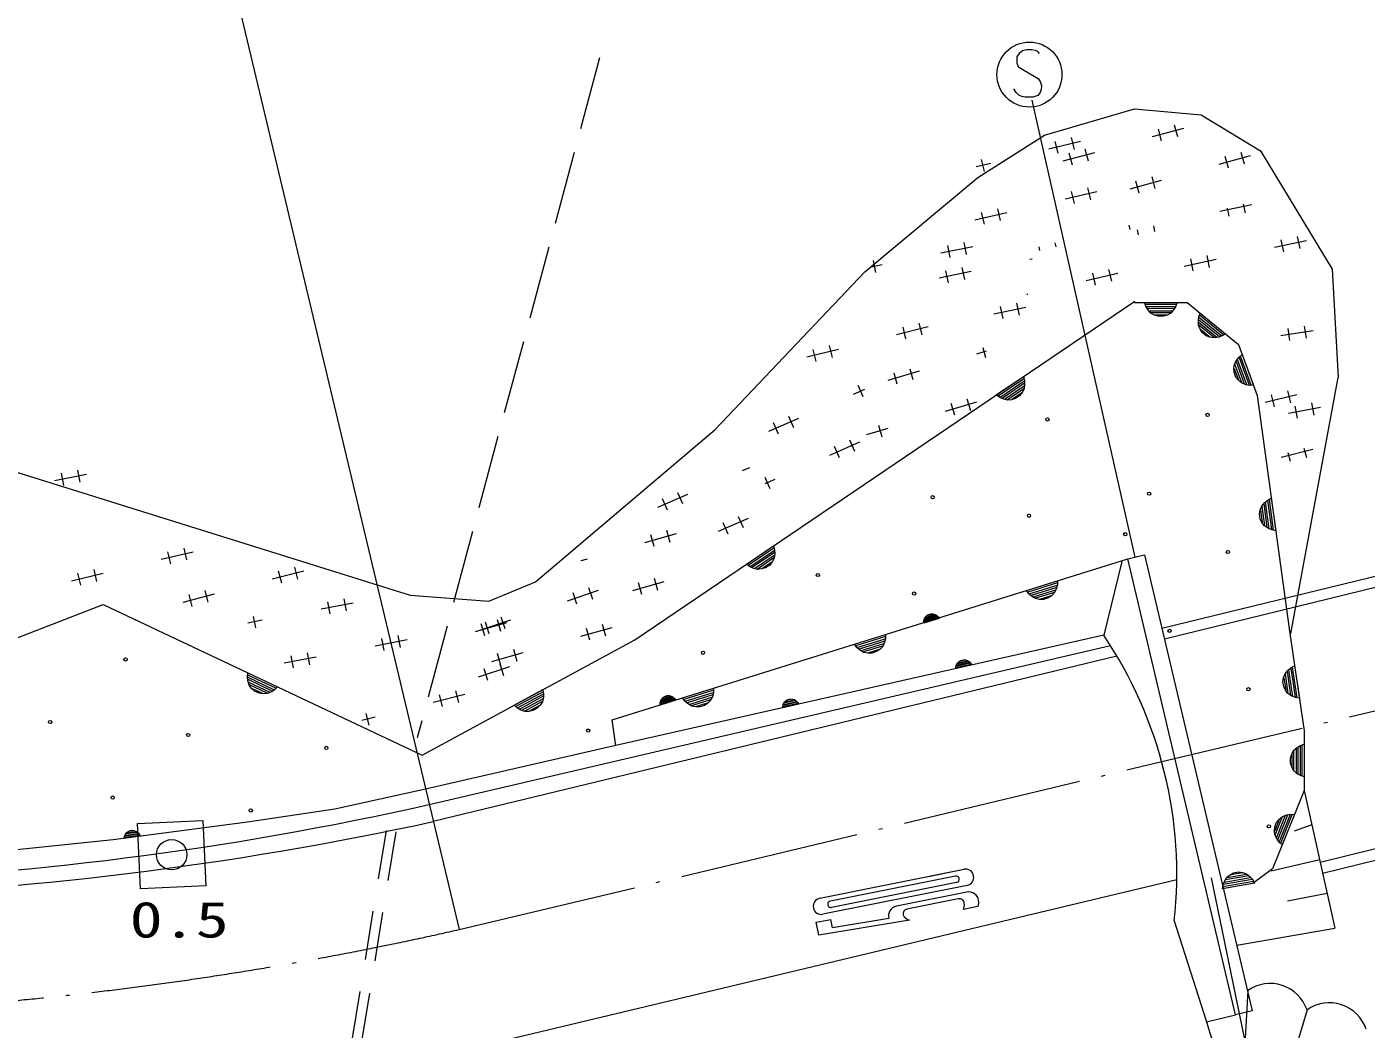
# Model space of a CAD drawing. Units: millimetres, scale not verified. Extents: x -6096 to 633904, y -204620 to 155380.
# Drawn here: x 43236 to 84209, y 47086 to 77755 of the extents above; entities that cross this region are included whole.
import ezdxf
from ezdxf.enums import TextEntityAlignment as Align

# ---------------------------------------------------------------- set-up
doc = ezdxf.new("R2010")
doc.units = ezdxf.units.MM
doc.header["$LTSCALE"] = 1000
for name, pattern in [('USER1', [7.000001, 5.508197, -0.688525, 0.114754, -0.688525]), ('USER2', [2.5, 1.5, -1]), ('USER3', [3, 2.25, -0.75])]:
    doc.linetypes.add(name, pattern=pattern)
for name, color, linetype, lineweight in [('S-BGD', 1, 'Continuous', 13), ('S-BGD-HTXT', 6, 'Continuous', 13), ('S-BMK', 3, 'USER1', 13)]:
    doc.layers.add(name, color=color, linetype=linetype, lineweight=lineweight)
doc.styles.add('ＭＳ ゴシック', font='')
doc.styles.get('ＭＳ ゴシック').set_extended_font_data('MS Gothic')

msp = doc.modelspace()

# ---------------------------------------------------------------- linework, layer by layer
at = {"layer": 'S-BGD'}
for p, q in [((77960, 59352), (160645, 79619)), ((78037, 59025), (160720, 79291)), ((73828, 77051), (73698, 77016)), ((73983, 77051), (73828, 77051)), ((74088, 77031), (73983, 77051)), ((74163, 76996), (74088, 77031)), ((73523, 76831), (73518, 76716)), ((73518, 76716), (73523, 76641)), ((73588, 76941), (73523, 76831)), ((73523, 76641), (73563, 76541)), ((73698, 77016), (73588, 76941)), ((74218, 76936), (74163, 76996)), ((73563, 76541), (73633, 76486)), ((73633, 76486), (74178, 76171)), ((73503, 75741), (73433, 75856)), ((74178, 76171), (74238, 76081)), ((74268, 75836), (74233, 75741)), ((74238, 76081), (74278, 75956)), ((74278, 75956), (74268, 75836)), ((73583, 75666), (73503, 75741)), ((73678, 75621), (73583, 75666)), ((73778, 75606), (73678, 75621)), ((74008, 75606), (73778, 75606)), ((77146, 61533), (73995, 75513)), ((74163, 75651), (74008, 75606)), ((74233, 75741), (74163, 75651)), ((74364, 74441), (77123, 75245)), ((77123, 75245), (79158, 75057)), ((79158, 75057), (80971, 73959)), ((78625, 74645), (77661, 74383)), ((77952, 74265), (77853, 74627)), ((78336, 74758), (78434, 74396)), ((72328, 73146), (74364, 74441)), ((75469, 74248), (74498, 74010)), ((74786, 73885), (74697, 74249)), ((75183, 74368), (75272, 74004)), ((75896, 73903), (74931, 73641)), ((75222, 73523), (75124, 73885)), ((75606, 74016), (75705, 73654)), ((80664, 73809), (79700, 73541)), ((79992, 73425), (79891, 73786)), ((80373, 73920), (80474, 73559)), ((80971, 73959), (83168, 70344)), ((72722, 73575), (72273, 73465)), ((72435, 73695), (72524, 73331)), ((68873, 70254), (72328, 73146)), ((77938, 73052), (76975, 72784)), ((77267, 72668), (77166, 73029)), ((77648, 73163), (77748, 72802)), ((75972, 72705), (74997, 72479)), ((75284, 72351), (75199, 72716)), ((75686, 72829), (75771, 72464)), ((72931, 72190), (73016, 71825)), ((80710, 72303), (79731, 72099)), ((80015, 71964), (79964, 72206)), ((80450, 72323), (80504, 72066)), ((73216, 72066), (72242, 71840)), ((72529, 71712), (72444, 72077)), ((82802, 52196), (162402, 71871)), ((76984, 71551), (76953, 71685)), ((77246, 71386), (77213, 71546)), ((77699, 71663), (77735, 71488)), ((82101, 71338), (82178, 70971)), ((82877, 51859), (162478, 71534)), ((72178, 71025), (71197, 70829)), ((71479, 70691), (71406, 71059)), ((71896, 71157), (71970, 70789)), ((74229, 70911), (74202, 71027)), ((74688, 71143), (74716, 71024)), ((82384, 71208), (81405, 71003)), ((81688, 70869), (81612, 71236)), ((69123, 70602), (69196, 70235)), ((73990, 70650), (73915, 70635)), ((79615, 70630), (78636, 70425)), ((78920, 70290), (78843, 70657)), ((79332, 70760), (79409, 70393)), ((64293, 65433), (68873, 70254)), ((69404, 70470), (69067, 70402)), ((72125, 70263), (71146, 70059)), ((71430, 69924), (71353, 70291)), ((71843, 70393), (71919, 70026)), ((76614, 70208), (75640, 69982)), ((75927, 69854), (75842, 70219)), ((76329, 70332), (76414, 69967)), ((83168, 70344), (83355, 67023)), ((61838, 59003), (77131, 69362)), ((73515, 69296), (73592, 68929)), ((73859, 69568), (73832, 69561)), ((77117, 69319), (78737, 69317)), ((77464, 69204), (77427, 69319)), ((77427, 69319), (78427, 69318)), ((78402, 69255), (77452, 69256)), ((78427, 69318), (78387, 69203)), ((78737, 69317), (80303, 68039)), ((73798, 69166), (72819, 68963)), ((73102, 68827), (73026, 69194)), ((77524, 69106), (77464, 69204)), ((77477, 69194), (78377, 69193)), ((78339, 69130), (77517, 69131)), ((77622, 68996), (77524, 69106)), ((77562, 69068), (78289, 69068)), ((77732, 68936), (77622, 68996)), ((78229, 69005), (77624, 69006)), ((77849, 68898), (77732, 68936)), ((77742, 68943), (78114, 68943)), ((78004, 68898), (77849, 68898)), ((78122, 68935), (78004, 68898)), ((78232, 68995), (78122, 68935)), ((78329, 69105), (78232, 68995)), ((78387, 69203), (78329, 69105)), ((79074, 68768), (79089, 68882)), ((79089, 68882), (79133, 68994)), ((79092, 68866), (79790, 68297)), ((79848, 68329), (79113, 68930)), ((79133, 68994), (79907, 68362)), ((70813, 68570), (69842, 68328)), ((70131, 68204), (70040, 68568)), ((70525, 68689), (70616, 68325)), ((79080, 68621), (79074, 68768)), ((79079, 68715), (79643, 68255)), ((79127, 68505), (79080, 68621)), ((79721, 68272), (79084, 68792)), ((79557, 68245), (79088, 68627)), ((79194, 68402), (79127, 68505)), ((79140, 68505), (79428, 68269)), ((82589, 68449), (81599, 68303)), ((81874, 68152), (81820, 68523)), ((82314, 68595), (82369, 68224)), ((79314, 68304), (79194, 68402)), ((79429, 68258), (79314, 68304)), ((79552, 68235), (79429, 68258)), ((79697, 68259), (79552, 68235)), ((79804, 68298), (79697, 68259)), ((79907, 68362), (79804, 68298)), ((80303, 68039), (80877, 66473)), ((68069, 67884), (67098, 67642)), ((67387, 67518), (67296, 67882)), ((67781, 68003), (67872, 67639)), ((72585, 67831), (72284, 67741)), ((72577, 67630), (72489, 67928)), ((80252, 67561), (80323, 67651)), ((80318, 67635), (80627, 66790)), ((80323, 67651), (80418, 67725)), ((80695, 66788), (80368, 67680)), ((80418, 67725), (80762, 66787)), ((70531, 67221), (69572, 66936)), ((70249, 67291), (70345, 66967)), ((80164, 67307), (80182, 67431)), ((80169, 67184), (80164, 67307)), ((80174, 67301), (80302, 66951)), ((80182, 67431), (80252, 67561)), ((80401, 66864), (80192, 67432)), ((80230, 67513), (80480, 66830)), ((80556, 66804), (80273, 67576)), ((69866, 66825), (69768, 67154)), ((72894, 66492), (73722, 67053)), ((73736, 66987), (72949, 66454)), ((73005, 66416), (73750, 66921)), ((73754, 66848), (73073, 66387)), ((73722, 67053), (73753, 66935)), ((73760, 66822), (73741, 66676)), ((73753, 66935), (73760, 66822)), ((80222, 67039), (80169, 67184)), ((80298, 66941), (80222, 67039)), ((80392, 66859), (80298, 66941)), ((80529, 66805), (80392, 66859)), ((80640, 66785), (80529, 66805)), ((80762, 66787), (80640, 66785)), ((81900, 59192), (83355, 67023)), ((68860, 66659), (68514, 66507)), ((68820, 66434), (68669, 66777)), ((72989, 66418), (72894, 66492)), ((73094, 66371), (72989, 66418)), ((73146, 66361), (73748, 66769)), ((73733, 66683), (73232, 66344)), ((73479, 66381), (73361, 66346)), ((73365, 66358), (73673, 66567)), ((73607, 66468), (73479, 66381)), ((73684, 66565), (73607, 66468)), ((73741, 66676), (73684, 66565)), ((80877, 66473), (81868, 59193)), ((82089, 66493), (81118, 66256)), ((81406, 66131), (81317, 66495)), ((81803, 66614), (81892, 66249)), ((72289, 66268), (71331, 65983)), ((71624, 65872), (71518, 66232)), ((71997, 66374), (72104, 66014)), ((73236, 66334), (73094, 66371)), ((73361, 66346), (73236, 66334)), ((82812, 66111), (81830, 65920)), ((82112, 65781), (82040, 66149)), ((82531, 66245), (82603, 65877)), ((66840, 65771), (65925, 65369)), ((66230, 65295), (66079, 65639)), ((66537, 65840), (66688, 65497)), ((69286, 65569), (69392, 65209)), ((39514, 65191), (54963, 60370)), ((58793, 60772), (64293, 65433)), ((69578, 65462), (68925, 65269)), ((68704, 65046), (67789, 64643)), ((68094, 64570), (67943, 64913)), ((68401, 65114), (68552, 64771)), ((82573, 64822), (81604, 64575)), ((82304, 64866), (82378, 64576)), ((81893, 64452), (81826, 64716)), ((45066, 64057), (44085, 63863)), ((44367, 63725), (44295, 64093)), ((44785, 64190), (44858, 63822)), ((65339, 64261), (65124, 64168)), ((65812, 63976), (65962, 63633)), ((63143, 63511), (63291, 63169)), ((66115, 63907), (65815, 63775)), ((63445, 63443), (62527, 63046)), ((62832, 62971), (62683, 63315)), ((81012, 63092), (81108, 63203)), ((81076, 63161), (81174, 62440)), ((81108, 63203), (81196, 63276)), ((81243, 62399), (81132, 63214)), ((81188, 63262), (81310, 62371)), ((81196, 63276), (81305, 63329)), ((81375, 62354), (81247, 63295)), ((81305, 63329), (81440, 62338)), ((65304, 62706), (64386, 62309)), ((65001, 62776), (65150, 62432)), ((80946, 62853), (80967, 62975)), ((80967, 62700), (80946, 62853)), ((80967, 62975), (81012, 63092)), ((81020, 62588), (80967, 62700)), ((80976, 62966), (81026, 62597)), ((81104, 62491), (81022, 63091)), ((62806, 62352), (62909, 61991)), ((64691, 62234), (64542, 62578)), ((81094, 62488), (81020, 62588)), ((81216, 62406), (81094, 62488)), ((81321, 62362), (81216, 62406)), ((81440, 62338), (81321, 62362)), ((63097, 62243), (62135, 61968)), ((62428, 61854), (62325, 62215)), ((65248, 61312), (66075, 61873)), ((66075, 61873), (66107, 61755)), ((48324, 61685), (47351, 61453)), ((47638, 61326), (47551, 61691)), ((48037, 61807), (48124, 61442)), ((60377, 61466), (60185, 61411)), ((61140, 56550), (76922, 61480)), ((66090, 61807), (65303, 61275)), ((65359, 61237), (66104, 61742)), ((66108, 61669), (65427, 61208)), ((65500, 61181), (66102, 61589)), ((66087, 61504), (65586, 61164)), ((66095, 61497), (66037, 61385)), ((66114, 61643), (66095, 61497)), ((66107, 61755), (66114, 61643)), ((76922, 61480), (77429, 61600)), ((80215, 47527), (76922, 61480)), ((77429, 61600), (80723, 47647)), ((45286, 61152), (45373, 60787)), ((51712, 61103), (50743, 60853)), ((51033, 60732), (50939, 61095)), ((51423, 61220), (51517, 60857)), ((65343, 61238), (65248, 61312)), ((65447, 61191), (65343, 61238)), ((65590, 61155), (65447, 61191)), ((65715, 61167), (65590, 61155)), ((65833, 61202), (65715, 61167)), ((65719, 61178), (66027, 61387)), ((65961, 61288), (65833, 61202)), ((66037, 61385), (65961, 61288)), ((76729, 61396), (76178, 59144)), ((45572, 61030), (44599, 60798)), ((44886, 60671), (44800, 61036)), ((57373, 60183), (58793, 60772)), ((62723, 60771), (61760, 60502)), ((62052, 60386), (61951, 60747)), ((62432, 60882), (62534, 60521)), ((73814, 60509), (74768, 60808)), ((74763, 60740), (73856, 60457)), ((73899, 60405), (74758, 60673)), ((74765, 60686), (74739, 60576)), ((74768, 60808), (74765, 60686)), ((48973, 60395), (48005, 60145)), ((48295, 60023), (48201, 60387)), ((48685, 60512), (48779, 60149)), ((52939, 60256), (53008, 59888)), ((54963, 60370), (57373, 60183)), ((60715, 60505), (59767, 60186)), ((60064, 60086), (59945, 60441)), ((60419, 60601), (60538, 60245)), ((73884, 60411), (73814, 60509)), ((73970, 60336), (73884, 60411)), ((74741, 60602), (73956, 60357)), ((74096, 60260), (73970, 60336)), ((74017, 60311), (74712, 60528)), ((74673, 60450), (74096, 60270)), ((74219, 60235), (74096, 60260)), ((74342, 60234), (74219, 60235)), ((74226, 60245), (74582, 60356)), ((74490, 60281), (74342, 60234)), ((74591, 60352), (74490, 60281)), ((74678, 60442), (74591, 60352)), ((74739, 60576), (74678, 60442)), ((27554, 53133), (45575, 60076)), ((45575, 60076), (55331, 55475)), ((53219, 60121), (52236, 59935)), ((52517, 59795), (52447, 60164)), ((50439, 59596), (49996, 59512)), ((50163, 59711), (50229, 59363)), ((57912, 59517), (56951, 59239)), ((58034, 59603), (57086, 59285)), ((57244, 59126), (57140, 59486)), ((57383, 59184), (57264, 59540)), ((57620, 59625), (57725, 59265)), ((57738, 59699), (57857, 59344)), ((60842, 59480), (60944, 59119)), ((71150, 59653), (70673, 59505)), ((70673, 59505), (70675, 59566)), ((70675, 59566), (70688, 59621)), ((70676, 59539), (71129, 59680)), ((71108, 59706), (70678, 59572)), ((70687, 59608), (71080, 59730)), ((70688, 59621), (70718, 59688)), ((71049, 59753), (70701, 59645)), ((70718, 59688), (70762, 59733)), ((70721, 59684), (71010, 59773)), ((70762, 59733), (70812, 59769)), ((70944, 59786), (70767, 59731)), ((70812, 59769), (70886, 59791)), ((70886, 59791), (70948, 59791)), ((70948, 59791), (71010, 59779)), ((71010, 59779), (71072, 59741)), ((71072, 59741), (71115, 59703)), ((71115, 59703), (71150, 59653)), ((54169, 58668), (54100, 59037)), ((54591, 59129), (54660, 58761)), ((55331, 55475), (61838, 59003)), ((61133, 59370), (60170, 59099)), ((60462, 58984), (60361, 59345)), ((76178, 59144), (61251, 55766)), ((68553, 58866), (69508, 59164)), ((69503, 59097), (68596, 58814)), ((68638, 58762), (69497, 59030)), ((69504, 59042), (69478, 58932)), ((69508, 59164), (69504, 59042)), ((81868, 59193), (82312, 56219)), ((51812, 58604), (51881, 58236)), ((54871, 58994), (53888, 58808)), ((55545, 53959), (76385, 58827)), ((58410, 58602), (57448, 58330)), ((58120, 58712), (58222, 58351)), ((68623, 58767), (68553, 58866)), ((68710, 58692), (68623, 58767)), ((69480, 58959), (68695, 58714)), ((68836, 58616), (68710, 58692)), ((68757, 58668), (69451, 58884)), ((69413, 58807), (68835, 58627)), ((68959, 58592), (68836, 58616)), ((69082, 58591), (68959, 58592)), ((68966, 58602), (69321, 58713)), ((69230, 58637), (69082, 58591)), ((69331, 58708), (69230, 58637)), ((69418, 58798), (69331, 58708)), ((69478, 58932), (69418, 58798)), ((52092, 58469), (51109, 58283)), ((51390, 58143), (51320, 58511)), ((76584, 58502), (55669, 53438)), ((57740, 58215), (57638, 58576)), ((57704, 58266), (57820, 57910)), ((72140, 58230), (71652, 58120)), ((71658, 58153), (72121, 58258)), ((71659, 58180), (71676, 58234)), ((72102, 58286), (71663, 58186)), ((71674, 58221), (72075, 58312)), ((71676, 58234), (71712, 58299)), ((72046, 58337), (71692, 58257)), ((71712, 58299), (71759, 58340)), ((71714, 58294), (72009, 58361)), ((71759, 58340), (71812, 58371)), ((71945, 58378), (71763, 58337)), ((71812, 58371), (71888, 58389)), ((71888, 58389), (71949, 58383)), ((71949, 58383), (72009, 58366)), ((72009, 58366), (72069, 58323)), ((72069, 58323), (72109, 58282)), ((72109, 58282), (72140, 58230)), ((81908, 58147), (82016, 58201)), ((82016, 58201), (82164, 57212)), ((49986, 57869), (50001, 57989)), ((49999, 57755), (49986, 57869)), ((49993, 57854), (50807, 57470)), ((50856, 57516), (49997, 57922)), ((50001, 57989), (50906, 57562)), ((50746, 57430), (50003, 57781)), ((57999, 58168), (57048, 57858)), ((57344, 57755), (57229, 58112)), ((71652, 58120), (71659, 58180)), ((81663, 57721), (81683, 57843)), ((81683, 57843), (81726, 57960)), ((81692, 57834), (81747, 57465)), ((81726, 57960), (81821, 58073)), ((81826, 57361), (81737, 57959)), ((81789, 58030), (81896, 57311)), ((81821, 58073), (81908, 58147)), ((81966, 57270), (81844, 58084)), ((81900, 58133), (82033, 57243)), ((82098, 57227), (81958, 58167)), ((50040, 57614), (49999, 57755)), ((50017, 57705), (50675, 57395)), ((50114, 57513), (50040, 57614)), ((50594, 57364), (50046, 57622)), ((50204, 57429), (50114, 57513)), ((50126, 57515), (50463, 57356)), ((50344, 57363), (50204, 57429)), ((50466, 57346), (50344, 57363)), ((50727, 57412), (50592, 57354)), ((50820, 57475), (50727, 57412)), ((50906, 57562), (50820, 57475)), ((56346, 57443), (56438, 57079)), ((58145, 57000), (59024, 57477)), ((59032, 57410), (58197, 56957)), ((59024, 57477), (59044, 57357)), ((63293, 57222), (64247, 57521)), ((64242, 57454), (63335, 57170)), ((63378, 57118), (64237, 57386)), ((64243, 57399), (64218, 57289)), ((64247, 57521), (64243, 57399)), ((81686, 57567), (81663, 57721)), ((81741, 57457), (81686, 57567)), ((81816, 57357), (81741, 57457)), ((50592, 57354), (50466, 57346)), ((56634, 57325), (55664, 57080)), ((55953, 56957), (55861, 57320)), ((58233, 56917), (58145, 57000)), ((58249, 56914), (59040, 57343)), ((59037, 57271), (58314, 56878)), ((58383, 56845), (59023, 57192)), ((59000, 57108), (58468, 56820)), ((58601, 56821), (58929, 56998)), ((58939, 56995), (58853, 56906)), ((59007, 57101), (58939, 56995)), ((59040, 57244), (59007, 57101)), ((59044, 57357), (59040, 57244)), ((63086, 57153), (62609, 57005)), ((62609, 57005), (62611, 57066)), ((62611, 57039), (63065, 57180)), ((62611, 57066), (62624, 57121)), ((63044, 57206), (62614, 57072)), ((62623, 57108), (63016, 57230)), ((62624, 57121), (62654, 57188)), ((62985, 57253), (62637, 57145)), ((62654, 57188), (62698, 57233)), ((62657, 57184), (62946, 57273)), ((62698, 57233), (62748, 57268)), ((62880, 57286), (62703, 57231)), ((62748, 57268), (62822, 57291)), ((62822, 57291), (62884, 57291)), ((62884, 57291), (62945, 57279)), ((62945, 57279), (63008, 57240)), ((63008, 57240), (63051, 57203)), ((63051, 57203), (63086, 57153)), ((63363, 57124), (63293, 57222)), ((63449, 57049), (63363, 57124)), ((64220, 57316), (63435, 57070)), ((63575, 56973), (63449, 57049)), ((63496, 57024), (64191, 57241)), ((64152, 57163), (63574, 56983)), ((63698, 56948), (63575, 56973)), ((63705, 56958), (64061, 57070)), ((63969, 56994), (63821, 56948)), ((64070, 57065), (63969, 56994)), ((64157, 57155), (64070, 57065)), ((64218, 57289), (64157, 57155)), ((66849, 57033), (66361, 56922)), ((66361, 56922), (66368, 56983)), ((66366, 56956), (66830, 57061)), ((66368, 56983), (66385, 57037)), ((66811, 57088), (66372, 56989)), ((66383, 57024), (66784, 57114)), ((66385, 57037), (66421, 57101)), ((66755, 57140), (66401, 57060)), ((66421, 57101), (66468, 57143)), ((66423, 57097), (66718, 57163)), ((66468, 57143), (66521, 57174)), ((66654, 57181), (66472, 57140)), ((66521, 57174), (66596, 57191)), ((66596, 57191), (66658, 57186)), ((66658, 57186), (66718, 57169)), ((66718, 57169), (66778, 57126)), ((66778, 57126), (66818, 57085)), ((66818, 57085), (66849, 57033)), ((81939, 57277), (81816, 57357)), ((82044, 57234), (81939, 57277)), ((82164, 57212), (82044, 57234)), ((53892, 56632), (53488, 56530)), ((53604, 56750), (53696, 56387)), ((58332, 56860), (58233, 56917)), ((58471, 56810), (58332, 56860)), ((58596, 56810), (58471, 56810)), ((58717, 56833), (58596, 56810)), ((58853, 56906), (58717, 56833)), ((61251, 55766), (61140, 56550)), ((63821, 56948), (63698, 56948)), ((82312, 56219), (82312, 54392)), ((61251, 55766), (55437, 54432)), ((82100, 55708), (82197, 55768)), ((82187, 55756), (82187, 54856)), ((82197, 55768), (82312, 55806)), ((82250, 54831), (82250, 55781)), ((82312, 55806), (82312, 54806)), ((81892, 55383), (81930, 55501)), ((81892, 55228), (81892, 55383)), ((81930, 55501), (81990, 55611)), ((81937, 55491), (81937, 55118)), ((81990, 55611), (82100, 55708)), ((82000, 55003), (82000, 55608)), ((82062, 55671), (82062, 54943)), ((82125, 54893), (82125, 55716)), ((81930, 55111), (81892, 55228)), ((81990, 55001), (81930, 55111)), ((82100, 54903), (81990, 55001)), ((82197, 54846), (82100, 54903)), ((82312, 54806), (82197, 54846)), ((55437, 54432), (52664, 53818)), ((82312, 54392), (81347, 51992)), ((82312, 54392), (83252, 50182)), ((52664, 53818), (49991, 53417)), ((49991, 53417), (45876, 52882)), ((46625, 53382), (48623, 53469)), ((46712, 51384), (46625, 53382)), ((48623, 53469), (48710, 51471)), ((81402, 53154), (81411, 53277)), ((81550, 53504), (81411, 53158)), ((81411, 53277), (81469, 53421)), ((81426, 53028), (81652, 53589)), ((81734, 53624), (81462, 52949)), ((81469, 53421), (81547, 53516)), ((81501, 52879), (81808, 53642)), ((81881, 53656), (81545, 52821)), ((81547, 53516), (81644, 53595)), ((81594, 52775), (81949, 53656)), ((82016, 53656), (81643, 52728)), ((81644, 53595), (81782, 53645)), ((81782, 53645), (81895, 53664)), ((81895, 53664), (82016, 53656)), ((82547, 53340), (82008, 53147)), ((45876, 52882), (42269, 52508)), ((46708, 52990), (46212, 52926)), ((46212, 52926), (46225, 52986)), ((46221, 52959), (46692, 53020)), ((46225, 52986), (46247, 53038)), ((46675, 53049), (46229, 52991)), ((46244, 53025), (46651, 53078)), ((46247, 53038), (46288, 53098)), ((46625, 53106), (46264, 53059)), ((46288, 53098), (46339, 53135)), ((46290, 53094), (46590, 53133)), ((46339, 53135), (46395, 53161)), ((46528, 53156), (46343, 53132)), ((46395, 53161), (46472, 53171)), ((46472, 53171), (46532, 53160)), ((46532, 53160), (46591, 53138)), ((46591, 53138), (46646, 53090)), ((46646, 53090), (46682, 53045)), ((46682, 53045), (46708, 52990)), ((81416, 53029), (81402, 53154)), ((81482, 52898), (81416, 53029)), ((81551, 52808), (81482, 52898)), ((81643, 52728), (81551, 52808)), ((82786, 52267), (81299, 51919)), ((53305, 45671), (78413, 51662)), ((67494, 51094), (71906, 51978)), ((71642, 51772), (67818, 51006)), ((70771, 51750), (71710, 51939)), ((79470, 51721), (82955, 34798)), ((80724, 51671), (79838, 51515)), ((79864, 51583), (80674, 51726)), ((79870, 51609), (79946, 51735)), ((80619, 51780), (79902, 51653)), ((79946, 51735), (80044, 51813)), ((79951, 51725), (80546, 51830)), ((80044, 51813), (80154, 51870)), ((80420, 51871), (80053, 51807)), ((80154, 51870), (80306, 51897)), ((80306, 51897), (80428, 51880)), ((80428, 51880), (80547, 51841)), ((80547, 51841), (80662, 51749)), ((80662, 51749), (80738, 51664)), ((80738, 51664), (80795, 51557)), ((81347, 51992), (80746, 51548)), ((48710, 51471), (46712, 51384)), ((72005, 51488), (67592, 50604)), ((71681, 51576), (67857, 50810)), ((71995, 51282), (69838, 50850)), ((80795, 51557), (79810, 51383)), ((79810, 51383), (79830, 51503)), ((79824, 51449), (80760, 51614)), ((79830, 51503), (79870, 51609)), ((80746, 51548), (79859, 51392)), ((83017, 51234), (81797, 50999)), ((71730, 51076), (70161, 50761)), ((72328, 50839), (71887, 50750)), ((67386, 50358), (67828, 50447)), ((70240, 50420), (67465, 49966)), ((67880, 50186), (67828, 50447)), ((69608, 50469), (67883, 50187)), ((78337, 50400), (79320, 47308)), ((67465, 49966), (67386, 50358)), ((80248, 49657), (83252, 50182)), ((80588, 48269), (80482, 46432)), ((80723, 47647), (80215, 47527)), ((82399, 47677), (81986, 46287)), ((79320, 47308), (80215, 47527)), ((79320, 47308), (79632, 46301))]:
    msp.add_line(p, q, dxfattribs=at)
at = {"layer": 'S-BGD', "linetype": 'USER3'}
msp.add_line((60755, 76807), (55181, 56001), dxfattribs=at)
at = {"layer": 'S-BGD', "linetype": 'USER2'}
for p, q in [((54233, 53169), (52947, 45369)), ((54529, 53120), (53243, 45320))]:
    msp.add_line(p, q, dxfattribs=at)
at = {"layer": 'S-BGD'}
for centre, radius in [((73908, 76291), 995), ((74459, 65741), 49.8), ((79355, 65881), 49.8), ((77569, 63470), 49.8), ((70947, 63361), 49.8), ((73893, 62795), 49.8), ((76839, 62228), 49.8), ((79980, 61685), 49.8), ((67434, 60982), 49.8), ((70380, 60415), 49.8), ((78195, 59274), 49.8), ((63922, 58602), 49.8), ((46259, 58398), 49.8), ((80606, 57489), 49.8), ((43950, 56484), 49.8), ((48174, 56088), 49.8), ((60409, 56223), 49.8), ((52398, 55693), 49.8), ((45864, 54174), 49.8), ((50088, 53778), 49.8), ((81232, 53292), 49.8), ((47668, 52426), 465)]:
    msp.add_circle(centre, radius, dxfattribs=at)
for centre, radius, start, end in [((65307, 51821), 13108, 353.775, 33.9638), ((33610, 151563), 100038, 261.02708, 282.66586), ((33770, 154032), 102950, 261.15152, 282.28174), ((71661, 51674), 100, 281.3323, 101.3323), ((71955, 51733), 250, 281.3323, 101.3323), ((72055, 50988), 300, 6.5518, 101.5317), ((67543, 50849), 250, 101.3323, 281.3323), ((67837, 50908), 100, 101.3323, 281.3323), ((69895, 50555), 300, 101.0786, 196.7266), ((71762, 50929), 150, 1.7324, 102.1347), ((71616, 50880), 300, 334.2642, 10.2188), ((72110, 50962), 250, 330.5032, 13.98), ((70191, 50614), 150, 101.3323, 191.3323), ((70316, 50710), 300, 204.7111, 255.2357), ((81272, 47294), 1190, 18.7851, 125.0453), ((83082, 46703), 1190, 18.7851, 125.0453)]:
    msp.add_arc(centre, radius, start, end, dxfattribs=at)
at = {"layer": 'S-BGD-HTXT'}
msp.add_line((46013, 93938), (56466, 50136), dxfattribs=at)
at = {"layer": 'S-BMK'}
msp.add_line((56466, 50136), (115766, 64309), dxfattribs=at)
msp.add_arc((32875, 154034), 106542, 261.60027, 282.79282, dxfattribs=at)

# ---------------------------------------------------------------- texts
at = {"layer": 'S-BGD', "style": 'ＭＳ ゴシック', "width": 1.35}
msp.add_text('0.5', height=1100, dxfattribs=at).set_placement((46383, 49561), align=Align.BOTTOM_LEFT)

doc.saveas('drawing.dxf')
